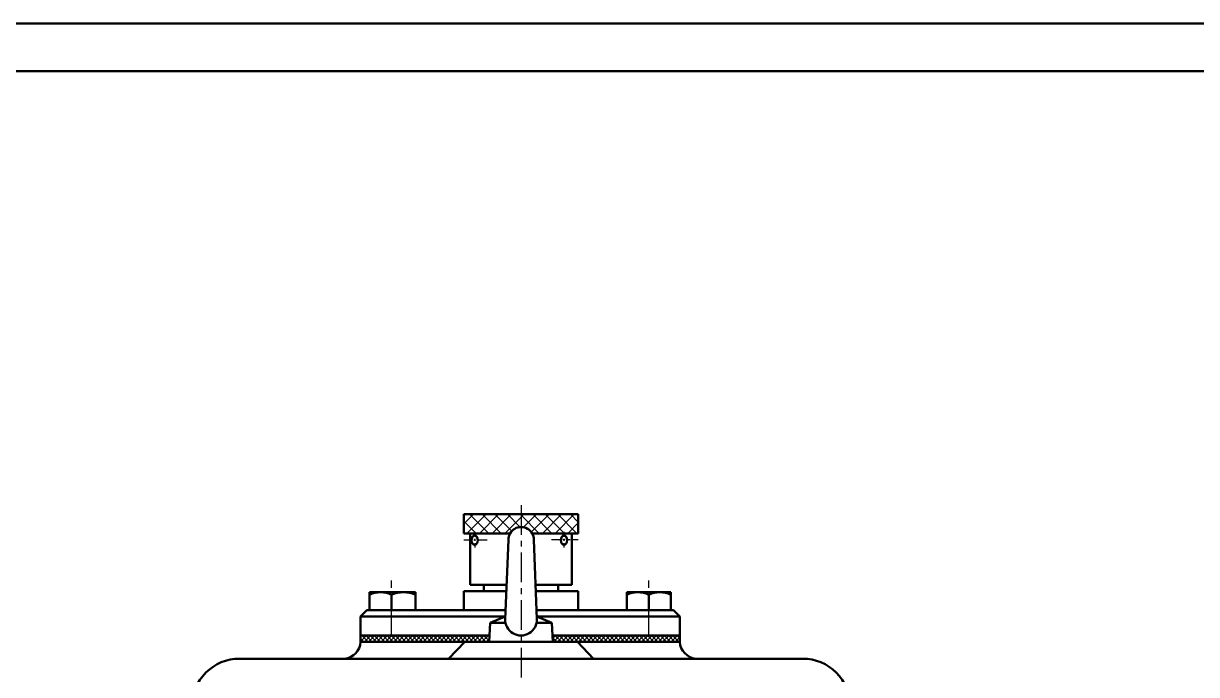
# Model space of a CAD drawing. Header units: millimetres. Extents: x -21370 to -1531, y 2 to 2748.
# Drawn here: x -3612.6 to -3119, y 1410.3 to 1684.2 of the extents above; entities that cross this region are included whole.
import ezdxf

# ---------------------------------------------------------------- set-up
doc = ezdxf.new("R2010")
doc.units = ezdxf.units.MM
doc.header["$LTSCALE"] = 10
doc.header["$MEASUREMENT"] = 0
doc.linetypes.add('CENTER', pattern=[2, 1.25, -0.25, 0.25, -0.25])
for name, color, linetype, lineweight in [('manh', 3, 'Continuous', 25), ('net dam', 7, 'Continuous', 50), ('NET TAM', 80, 'CENTER', 25), ('NET ĐẬM', 7, 'Continuous', 50), ('THƯỜNG MẢNH', 110, 'Continuous', 25)]:
    doc.layers.add(name, color=color, linetype=linetype, lineweight=lineweight)

msp = doc.modelspace()

# ---------------------------------------------------------------- linework, layer by layer
at = {"layer": 'manh', "color": 3, "linetype": 'Continuous', "ltscale": 3}
for p, q in [((-3427.241, 1473.71), (-3423.243, 1477.708)), ((-3425.958, 1469.69), (-3417.94, 1477.708)), ((-3416.81, 1469.69), (-3424.828, 1477.708)), ((-3420.655, 1469.69), (-3412.637, 1477.708)), ((-3411.507, 1469.69), (-3419.525, 1477.708)), ((-3415.351, 1469.69), (-3407.333, 1477.708)), ((-3407.136, 1470.622), (-3414.221, 1477.708)), ((-3410.048, 1469.69), (-3403.187, 1476.551)), ((-3403.562, 1472.352), (-3408.918, 1477.708)), ((-3403.187, 1477.28), (-3403.615, 1477.708)), ((-3403.187, 1476.551), (-3402.03, 1477.708)), ((-3395.597, 1469.69), (-3403.187, 1477.28)), ((-3402.168, 1472.267), (-3396.727, 1477.708)), ((-3398.908, 1470.223), (-3391.424, 1477.708)), ((-3390.294, 1469.69), (-3398.312, 1477.708)), ((-3394.138, 1469.69), (-3386.12, 1477.708)), ((-3384.99, 1469.69), (-3393.008, 1477.708)), ((-3388.835, 1469.69), (-3380.817, 1477.708)), ((-3379.687, 1469.69), (-3387.705, 1477.708)), ((-3379.133, 1474.44), (-3382.402, 1477.708)), ((-3422.113, 1469.69), (-3427.241, 1474.818)), ((-3383.532, 1469.69), (-3379.133, 1474.088))]:
    msp.add_line(p, q, dxfattribs=at)
at = {"layer": 'manh', "extrusion": (0, 0, -1)}
for p, q in [((-3457.67, 1424.037), (-3457.67, 1424.039)), ((-3349.464, 1424.037), (-3349.464, 1424.039))]:
    msp.add_line(p, q, dxfattribs=at)
at = {"layer": 'net dam'}
for p, q in [((-3427.241, 1477.708), (-3396.694, 1477.708)), ((-3379.133, 1477.708), (-3396.536, 1477.708)), ((-3427.241, 1469.69), (-3407.818, 1469.69)), ((-3379.133, 1469.69), (-3398.557, 1469.69)), ((-3424.573, 1448.093), (-3409.277, 1448.093)), ((-3381.81, 1448.093), (-3397.106, 1448.093)), ((-3466.928, 1444.886), (-3447.661, 1444.886)), ((-3466.928, 1444.886), (-3466.928, 1437.402)), ((-3457.67, 1437.402), (-3457.67, 1443.885)), ((-3447.661, 1444.886), (-3447.661, 1437.402)), ((-3427.246, 1445.42), (-3409.386, 1445.42)), ((-3379.138, 1445.42), (-3396.997, 1445.42)), ((-3340.205, 1444.886), (-3358.722, 1444.886)), ((-3358.722, 1444.886), (-3358.722, 1437.402)), ((-3349.464, 1437.402), (-3349.464, 1443.885)), ((-3340.205, 1444.886), (-3340.205, 1437.402)), ((-3416.154, 1432.057), (-3416.555, 1424.037)), ((-3416.154, 1432.057), (-3409.825, 1434.729)), ((-3416.154, 1432.057), (-3409.738, 1432.057)), ((-3390.229, 1432.057), (-3396.645, 1432.057)), ((-3390.229, 1432.057), (-3396.558, 1434.729)), ((-3390.229, 1432.057), (-3389.962, 1426.711)), ((-3470.759, 1426.711), (-3416.421, 1426.711)), ((-3389.962, 1426.711), (-3389.828, 1424.037)), ((-3389.962, 1426.711), (-3336.375, 1426.711)), ((-3470.759, 1424.039), (-3426.118, 1424.037)), ((-3426.869, 1424.037), (-3433.715, 1416.974)), ((-3419.808, 1424.037), (-3426.118, 1424.037)), ((-3410.721, 1424.006), (-3410.755, 1424.037)), ((-3395.662, 1424.006), (-3395.629, 1424.037)), ((-3395.662, 1424.006), (-3395.629, 1424.037)), ((-3386.487, 1424.037), (-3380.265, 1424.037)), ((-3380.265, 1424.037), (-3336.375, 1424.039)), ((-3379.514, 1424.037), (-3372.668, 1416.974))]:
    msp.add_line(p, q, dxfattribs=at)
at = {"layer": 'net dam', "ltscale": 3}
for p, q in [((-3427.241, 1477.708), (-3427.241, 1469.69)), ((-3379.133, 1477.708), (-3379.133, 1469.69)), ((-3424.573, 1469.474), (-3424.573, 1448.093)), ((-3409.868, 1433.66), (-3408.533, 1467.017)), ((-3396.515, 1433.66), (-3397.85, 1467.017)), ((-3381.81, 1469.474), (-3381.81, 1448.093)), ((-3427.246, 1445.42), (-3427.246, 1437.402)), ((-3379.138, 1445.42), (-3379.138, 1437.402)), ((-3470.759, 1434.73), (-3409.825, 1434.73)), ((-3396.558, 1434.73), (-3336.375, 1434.73)), ((-3469.423, 1424.039), (-3469.423, 1424.037)), ((-3337.711, 1424.039), (-3337.711, 1424.037))]:
    msp.add_line(p, q, dxfattribs=at)
at = {"layer": 'net dam', "extrusion": (0, 0, -1)}
for p, q in [((-3418.834, 1448.093), (-3418.834, 1445.42)), ((-3387.549, 1448.093), (-3387.549, 1445.42)), ((-3468.086, 1437.402), (-3470.759, 1434.73)), ((-3409.715, 1437.402), (-3468.086, 1437.402)), ((-3396.665, 1437.402), (-3339.047, 1437.402)), ((-3339.047, 1437.402), (-3336.375, 1434.73)), ((-3470.759, 1434.73), (-3470.759, 1424.037)), ((-3336.375, 1434.73), (-3336.375, 1424.037)), ((-3386.4, 1424.037), (-3419.808, 1424.037))]:
    msp.add_line(p, q, dxfattribs=at)
at = {"layer": 'net dam', "ltscale": 3}
for centre, radius, start, end in [((-3403.187, 1467.019), 5.345, 359.97821, 180.02179), ((-3462.299, 1433.696), 11.192, 65.5673, 114.4327), ((-3452.665, 1431.962), 12.931, 67.23069, 112.76931), ((-3354.093, 1433.696), 11.192, 65.5673, 114.4327), ((-3344.835, 1433.696), 11.192, 65.5673, 114.4327), ((-3403.192, 1433.393), 6.682, 177.7077, 2.2923)]:
    msp.add_arc(centre, radius, start, end, dxfattribs=at)
at = {"layer": 'net dam'}
for centre, start, end in [((-3478.143, 1424.33), 275.45028, 357.74524), ((-3328.991, 1424.33), 182.25476, 264.54972)]:
    msp.add_arc(centre, 7.389, start, end, dxfattribs=at)
at = {"layer": 'net dam', "extrusion": (0, 0, -1)}
msp.add_ellipse((-3422.733, 1466.802), major_axis=(0, 2.005), ratio=0.6666667, dxfattribs=at)
at = {"layer": 'net dam'}
msp.add_ellipse((-3385.151, 1466.802), major_axis=(0, 2.005), ratio=0.6666667, dxfattribs=at)
at = {"layer": 'NET TAM'}
msp.add_line((-3403.192, 1481.601), (-3403.192, 956.417), dxfattribs=at)
at = {"layer": 'NET TAM', "linetype": 'CENTER', "ltscale": 3}
for p, q in [((-3427.241, 1467.019), (-3424.236, 1467.019)), ((-3423.137, 1467.019), (-3422.302, 1467.019)), ((-3422.72, 1470.291), (-3422.72, 1468.262)), ((-3422.72, 1467.441), (-3422.72, 1467.019)), ((-3422.72, 1467.441), (-3422.72, 1466.605)), ((-3421.487, 1467.019), (-3417.457, 1467.019)), ((-3386.377, 1467.019), (-3390.408, 1467.019)), ((-3384.727, 1467.019), (-3385.563, 1467.019)), ((-3385.145, 1470.291), (-3385.145, 1468.262)), ((-3385.145, 1467.441), (-3385.145, 1467.019)), ((-3385.145, 1467.441), (-3385.145, 1466.605)), ((-3382.555, 1467.019), (-3383.939, 1467.019)), ((-3379.133, 1467.019), (-3382.138, 1467.019)), ((-3422.658, 1465.565), (-3422.658, 1463.737)), ((-3385.151, 1465.565), (-3385.151, 1463.737))]:
    msp.add_line(p, q, dxfattribs=at)
at = {"layer": 'NET TAM', "extrusion": (0, 0, -1)}
for p, q in [((-3457.67, 1426.711), (-3457.67, 1449.803)), ((-3349.464, 1426.711), (-3349.464, 1449.803))]:
    msp.add_line(p, q, dxfattribs=at)
at = {"layer": 'NET ĐẬM', "ltscale": 2}
for p, q in [((-4721.751, 1684.198), (-2343.751, 1684.198)), ((-4701.751, 1664.198), (-2363.751, 1664.198))]:
    msp.add_line(p, q, dxfattribs=at)
at = {"layer": 'NET ĐẬM'}
msp.add_line((-3521.66, 1416.974), (-3284.714, 1416.974), dxfattribs=at)
for centre, start, end in [((-3521.66, 1396.974), 90, 180.0633), ((-3284.714, 1396.974), 359.93918, 90)]:
    msp.add_arc(centre, 20, start, end, dxfattribs=at)
at = {"layer": 'THƯỜNG MẢNH', "linetype": 'Continuous'}
for p, q in [((-3468.235, 1426.711), (-3470.759, 1424.188)), ((-3470.003, 1426.711), (-3470.759, 1425.955)), ((-3467.577, 1424.039), (-3470.25, 1426.711)), ((-3466.467, 1426.711), (-3469.14, 1424.039)), ((-3465.809, 1424.039), (-3468.482, 1426.711)), ((-3464.7, 1426.711), (-3467.372, 1424.039)), ((-3464.042, 1424.039), (-3466.715, 1426.711)), ((-3462.932, 1426.711), (-3465.605, 1424.039)), ((-3462.274, 1424.038), (-3464.947, 1426.711)), ((-3461.164, 1426.711), (-3463.837, 1424.039)), ((-3460.506, 1424.038), (-3463.179, 1426.711)), ((-3459.396, 1426.711), (-3462.069, 1424.038)), ((-3458.738, 1424.038), (-3461.411, 1426.711)), ((-3457.629, 1426.711), (-3460.302, 1424.038)), ((-3456.97, 1424.038), (-3459.643, 1426.711)), ((-3455.861, 1426.711), (-3458.534, 1424.038)), ((-3455.202, 1424.038), (-3457.876, 1426.711)), ((-3454.093, 1426.711), (-3456.766, 1424.038)), ((-3453.435, 1424.038), (-3456.108, 1426.711)), ((-3452.325, 1426.711), (-3454.999, 1424.038)), ((-3451.667, 1424.038), (-3454.34, 1426.711)), ((-3450.558, 1426.711), (-3453.231, 1424.038)), ((-3449.899, 1424.038), (-3452.572, 1426.711)), ((-3448.79, 1426.711), (-3451.463, 1424.038)), ((-3448.131, 1424.038), (-3450.805, 1426.711)), ((-3447.022, 1426.711), (-3449.696, 1424.038)), ((-3446.363, 1424.038), (-3449.037, 1426.711)), ((-3445.254, 1426.711), (-3447.928, 1424.038)), ((-3444.595, 1424.038), (-3447.269, 1426.711)), ((-3443.486, 1426.711), (-3446.16, 1424.038)), ((-3442.827, 1424.038), (-3445.501, 1426.711)), ((-3441.719, 1426.711), (-3444.393, 1424.038)), ((-3441.06, 1424.038), (-3443.734, 1426.711)), ((-3439.951, 1426.711), (-3442.625, 1424.038)), ((-3439.292, 1424.037), (-3441.966, 1426.711)), ((-3438.183, 1426.711), (-3440.857, 1424.038)), ((-3437.524, 1424.037), (-3440.198, 1426.711)), ((-3436.415, 1426.711), (-3439.089, 1424.037)), ((-3435.756, 1424.037), (-3438.43, 1426.711)), ((-3434.648, 1426.711), (-3437.322, 1424.037)), ((-3433.988, 1424.037), (-3436.663, 1426.711)), ((-3432.88, 1426.711), (-3435.554, 1424.037)), ((-3432.22, 1424.037), (-3434.895, 1426.711)), ((-3431.112, 1426.711), (-3433.786, 1424.037)), ((-3430.453, 1424.037), (-3433.127, 1426.711)), ((-3429.344, 1426.711), (-3432.019, 1424.037)), ((-3428.685, 1424.037), (-3431.359, 1426.711)), ((-3427.577, 1426.711), (-3430.251, 1424.037)), ((-3426.917, 1424.037), (-3429.591, 1426.711)), ((-3425.809, 1426.711), (-3428.483, 1424.037)), ((-3425.149, 1424.037), (-3427.824, 1426.711)), ((-3424.041, 1426.711), (-3426.716, 1424.037)), ((-3423.381, 1424.037), (-3426.056, 1426.711)), ((-3422.273, 1426.711), (-3424.948, 1424.037)), ((-3421.614, 1424.037), (-3424.288, 1426.711)), ((-3420.505, 1426.711), (-3423.18, 1424.037)), ((-3419.846, 1424.037), (-3422.52, 1426.711)), ((-3418.738, 1426.711), (-3421.412, 1424.037)), ((-3418.078, 1424.037), (-3420.753, 1426.711)), ((-3416.97, 1426.711), (-3419.645, 1424.037)), ((-3416.543, 1424.27), (-3418.985, 1426.711)), ((-3416.459, 1425.953), (-3417.217, 1426.711)), ((-3388.686, 1426.711), (-3389.901, 1425.496)), ((-3386.918, 1426.711), (-3389.593, 1424.037)), ((-3386.258, 1424.037), (-3388.933, 1426.711)), ((-3385.15, 1426.711), (-3387.825, 1424.037)), ((-3384.49, 1424.037), (-3387.165, 1426.711)), ((-3383.382, 1426.711), (-3386.057, 1424.037)), ((-3382.723, 1424.037), (-3385.397, 1426.711)), ((-3381.615, 1426.711), (-3384.289, 1424.037)), ((-3380.955, 1424.037), (-3383.63, 1426.711)), ((-3379.847, 1426.711), (-3382.521, 1424.037)), ((-3379.187, 1424.037), (-3381.862, 1426.711)), ((-3378.079, 1426.711), (-3380.754, 1424.037)), ((-3377.419, 1424.037), (-3380.094, 1426.711)), ((-3376.311, 1426.711), (-3378.986, 1424.037)), ((-3375.652, 1424.037), (-3378.326, 1426.711)), ((-3374.544, 1426.711), (-3377.218, 1424.037)), ((-3373.884, 1424.037), (-3376.558, 1426.711)), ((-3372.776, 1426.711), (-3375.45, 1424.037)), ((-3372.116, 1424.037), (-3374.791, 1426.711)), ((-3371.008, 1426.711), (-3373.682, 1424.037)), ((-3370.349, 1424.037), (-3373.023, 1426.711)), ((-3369.24, 1426.711), (-3371.915, 1424.037)), ((-3368.581, 1424.037), (-3371.255, 1426.711)), ((-3367.472, 1426.711), (-3370.147, 1424.037)), ((-3366.813, 1424.037), (-3369.487, 1426.711)), ((-3365.705, 1426.711), (-3368.379, 1424.037)), ((-3365.046, 1424.038), (-3367.72, 1426.711)), ((-3363.937, 1426.711), (-3366.611, 1424.037)), ((-3363.278, 1424.038), (-3365.952, 1426.711)), ((-3362.169, 1426.711), (-3364.843, 1424.038)), ((-3361.51, 1424.038), (-3364.184, 1426.711)), ((-3360.401, 1426.711), (-3363.075, 1424.038)), ((-3359.743, 1424.038), (-3362.416, 1426.711)), ((-3358.634, 1426.711), (-3361.307, 1424.038)), ((-3357.975, 1424.038), (-3360.649, 1426.711)), ((-3356.866, 1426.711), (-3359.54, 1424.038)), ((-3356.207, 1424.038), (-3358.881, 1426.711)), ((-3355.098, 1426.711), (-3357.772, 1424.038)), ((-3354.44, 1424.038), (-3357.113, 1426.711)), ((-3353.33, 1426.711), (-3356.004, 1424.038)), ((-3352.672, 1424.038), (-3355.345, 1426.711)), ((-3351.563, 1426.711), (-3354.236, 1424.038)), ((-3350.904, 1424.038), (-3353.577, 1426.711)), ((-3349.795, 1426.711), (-3352.468, 1424.038)), ((-3349.136, 1424.038), (-3351.81, 1426.711)), ((-3348.027, 1426.711), (-3350.7, 1424.038)), ((-3347.369, 1424.038), (-3350.042, 1426.711)), ((-3346.259, 1426.711), (-3348.933, 1424.038)), ((-3345.601, 1424.038), (-3348.274, 1426.711)), ((-3344.492, 1426.711), (-3347.165, 1424.038)), ((-3343.833, 1424.038), (-3346.506, 1426.711)), ((-3342.724, 1426.711), (-3345.397, 1424.038)), ((-3342.066, 1424.039), (-3344.739, 1426.711)), ((-3340.956, 1426.711), (-3343.629, 1424.038)), ((-3340.298, 1424.039), (-3342.971, 1426.711)), ((-3339.188, 1426.711), (-3341.861, 1424.039)), ((-3338.53, 1424.039), (-3341.203, 1426.711)), ((-3337.42, 1426.711), (-3340.093, 1424.039)), ((-3336.763, 1424.039), (-3339.435, 1426.711)), ((-3336.375, 1425.419), (-3337.668, 1426.711)), ((-3469.345, 1424.039), (-3470.759, 1425.453)), ((-3416.485, 1425.428), (-3417.877, 1424.037)), ((-3388.026, 1424.037), (-3389.923, 1425.934)), ((-3389.794, 1424.037), (-3389.83, 1424.073)), ((-3336.375, 1425.989), (-3338.325, 1424.039)), ((-3336.375, 1424.222), (-3336.558, 1424.039))]:
    msp.add_line(p, q, dxfattribs=at)

doc.saveas('drawing.dxf')
